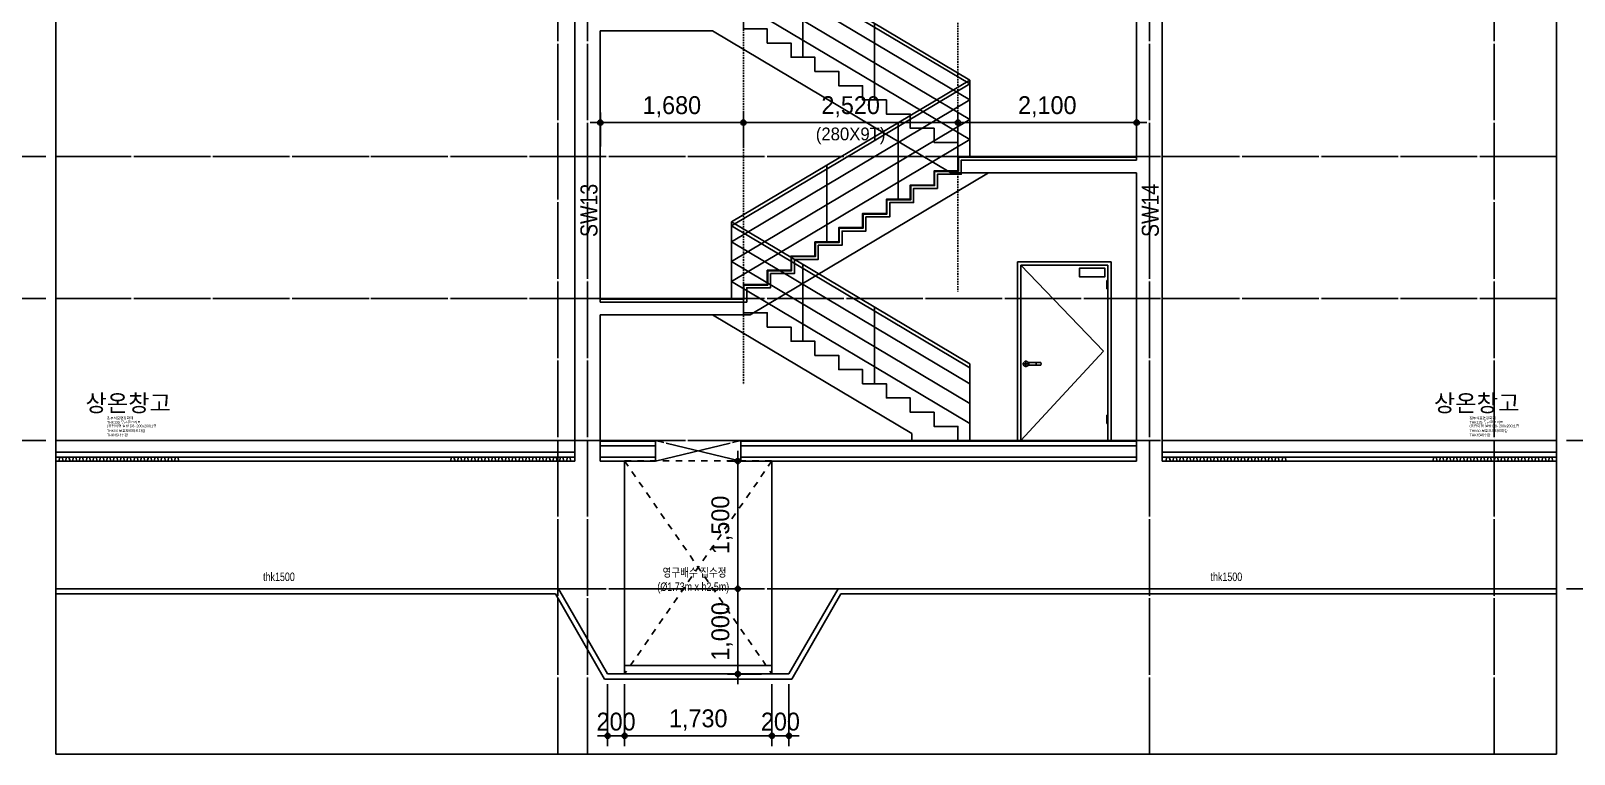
# Model space of a CAD drawing. Header units: millimetres. Extents: x 11948722 to 13111668, y -10771712 to -10232988.
# Drawn here: x 12684026 to 12702155, y -10505385 to -10496894 of the extents above; entities that cross this region are included whole.
import ezdxf
from ezdxf.enums import TextEntityAlignment as Align

# ---------------------------------------------------------------- set-up
doc = ezdxf.new("R2010")
doc.units = ezdxf.units.MM
doc.header["$LTSCALE"] = 150
doc.header["$MEASUREMENT"] = 0
for name, pattern in [('CEN', [6.2, 6, -0.1, 0, -0.1]), ('HIDDEN', [2, 1, -1]), ('Xref-계단단면도$0$H', [1, 0.6, -0.4])]:
    doc.linetypes.add(name, pattern=pattern)
doc.layers.get('0').update_dxf_attribs({"linetype": 'CONTINUOUS'})
doc.layers.get('Defpoints').update_dxf_attribs({"color": 117, "linetype": 'CONTINUOUS'})
for name, color, linetype in [('253', 253, 'CONTINUOUS'), ('A-HAT-251', 251, 'CONTINUOUS'), ('A-중심선', 10, 'CEN'), ('CON-C', 2, 'CONTINUOUS'), ('ELE-06', 6, 'CONTINUOUS'), ('ELE-8', 8, 'CONTINUOUS'), ('ele11', 251, 'CONTINUOUS'), ('Xref-계단단면도$0$3 dim0', 7, 'CONTINUOUS'), ('Xref-계단단면도$0$A-CEIL', 6, 'CONTINUOUS'), ('Xref-계단단면도$0$A-DIM', 7, 'CONTINUOUS'), ('바닥마감', 3, 'CONTINUOUS')]:
    doc.layers.add(name, color=color, linetype=linetype)
doc.styles.add('A.NARROW', font='ARIALN.TTF')
doc.styles.add('Xref-계단단면도$0$나눔고딕 Se', font='')
doc.styles.add('돋움', font='')
doc.styles.add('맑은고딕', font='malgun.ttf')
doc.styles.add('주석', font='')
doc.styles.get('Xref-계단단면도$0$나눔고딕 Se').set_extended_font_data('Dotum')
doc.styles.get('돋움').set_extended_font_data('Dotum')
doc.styles.get('주석').set_extended_font_data('Dotum')
doc.dimstyles.new('Xref-계단단면도$0$A1-100', dxfattribs={"dimtxt": 3, "dimasz": 1, "dimexe": 2, "dimexo": 2, "dimgap": 1, "dimtad": 1, "dimdec": 0, "dimzin": 12, "dimdsep": 46, "dimlunit": 6, "dimtxsty": 'Xref-계단단면도$0$나눔고딕 Se', "dimblk1": 'Xref-계단단면도$0$DIMDOT', "dimblk2": 'Xref-계단단면도$0$DIMDOT', "dimsah": 1, "dimcen": -1, "dimdle": 2, "dimclrd": 256, "dimclre": 256, "dimclrt": 3, "dimadec": 0, "dimazin": 0, "dimtfac": 1, "dimtdec": 0, "dimtix": 1, "dimtmove": 2, "dimatfit": 3, "dimldrblk": 'Xref-계단단면도$0$DIMDOT', "dimfxl": 1, "dimtvp": 1, "dimtolj": 1, "dimtzin": 12, "dimlwd": -1, "dimlwe": -1, "dimarcsym": 0})

# ---------------------------------------------------------------- blocks, each defined once
blk = doc.blocks.new('Xref-계단단면도$0$DIMDOT')
at = {"color": 0}
blk.add_line((-2, 0), (2, 0), dxfattribs=at)
for radius in [0.5, 0.25]:
    blk.add_circle((0, 0), radius, dxfattribs=at)
blk = doc.blocks.new('*D629')
at = {"layer": 'Defpoints', "color": 0, "ltscale": 1200}
for p in [(12684321, -10491704), (12680721, -10501704), (12684321, -10501704)]:
    blk.add_point(p, dxfattribs=at)
at = {"layer": 'Xref-계단단면도$0$3 dim0'}
for p, q in [((12684201, -10491704), (12680601, -10491704)), ((12680721, -10491764), (12680721, -10501644)), ((12684201, -10501704), (12680601, -10501704))]:
    blk.add_line(p, q, dxfattribs=at)
at = {"layer": 'Xref-계단단면도$0$3 dim0', "ltscale": 1200, "xscale": 60, "yscale": 60, "zscale": 60}
for p, rotation in [((12680721, -10491704), 90), ((12680721, -10501704), 270)]:
    blk.add_blockref('Xref-계단단면도$0$DIMDOT', p, dxfattribs=dict(at, rotation=rotation))
at = {"layer": 'Xref-계단단면도$0$3 dim0', "color": 3, "ltscale": 1200, "insert": (12680535, -10496704), "char_height": 210, "attachment_point": 5, "rotation": 90, "style": 'Xref-계단단면도$0$나눔고딕 Se'}
blk.add_mtext('\\A1;10,000', dxfattribs=at)
blk = doc.blocks.new('*D678')
at = {"layer": 'Defpoints', "color": 0, "ltscale": 1200}
for p in [(12701946, -10491704), (12705546, -10491704), (12701946, -10501704)]:
    blk.add_point(p, dxfattribs=at)
at = {"layer": 'Xref-계단단면도$0$3 dim0'}
for p, q in [((12702066, -10491704), (12705666, -10491704)), ((12705546, -10501644), (12705546, -10491764)), ((12702066, -10501704), (12705666, -10501704))]:
    blk.add_line(p, q, dxfattribs=at)
at = {"layer": 'Xref-계단단면도$0$3 dim0', "ltscale": 1200, "xscale": 60, "yscale": 60, "zscale": 60}
for p, rotation in [((12705546, -10491704), 90), ((12705546, -10501704), 270)]:
    blk.add_blockref('Xref-계단단면도$0$DIMDOT', p, dxfattribs=dict(at, rotation=rotation))
at = {"layer": 'Xref-계단단면도$0$3 dim0', "color": 3, "ltscale": 1200, "insert": (12705361, -10496704), "char_height": 210, "attachment_point": 5, "rotation": 90, "style": 'Xref-계단단면도$0$나눔고딕 Se'}
blk.add_mtext('\\A1;10,000', dxfattribs=at)
blk = doc.blocks.new('*D636')
at = {"layer": 'Defpoints', "color": 0, "ltscale": 1200}
for p in [(12684321, -10496704), (12681321, -10498370), (12684321, -10498370)]:
    blk.add_point(p, dxfattribs=at)
at = {"layer": 'Xref-계단단면도$0$3 dim0'}
for p, q in [((12684201, -10496704), (12681201, -10496704)), ((12681321, -10496764), (12681321, -10498310)), ((12684201, -10498370), (12681201, -10498370))]:
    blk.add_line(p, q, dxfattribs=at)
at = {"layer": 'Xref-계단단면도$0$3 dim0', "ltscale": 1200, "xscale": 60, "yscale": 60, "zscale": 60}
for p, rotation in [((12681321, -10496704), 90), ((12681321, -10498370), 270)]:
    blk.add_blockref('Xref-계단단면도$0$DIMDOT', p, dxfattribs=dict(at, rotation=rotation))
at = {"layer": 'Xref-계단단면도$0$3 dim0', "color": 3, "ltscale": 1200, "char_height": 210, "attachment_point": 5, "rotation": 90, "style": 'Xref-계단단면도$0$나눔고딕 Se'}
for s, insert in [('\\H0.714286x;\\W0.9;\\T0.95;(166.67X10R)', (12681477, -10497537)), ('\\A1;1,667', (12681135, -10497537))]:
    blk.add_mtext(s, dxfattribs=dict(at, insert=insert))
blk = doc.blocks.new('*D637')
at = {"layer": 'Defpoints', "color": 0, "ltscale": 1200}
for p in [(12684321, -10498370), (12681321, -10500037), (12684321, -10500037)]:
    blk.add_point(p, dxfattribs=at)
at = {"layer": 'Xref-계단단면도$0$3 dim0'}
for p, q in [((12684201, -10498370), (12681201, -10498370)), ((12681321, -10498430), (12681321, -10499977)), ((12684201, -10500037), (12681201, -10500037))]:
    blk.add_line(p, q, dxfattribs=at)
at = {"layer": 'Xref-계단단면도$0$3 dim0', "ltscale": 1200, "xscale": 60, "yscale": 60, "zscale": 60}
for p, rotation in [((12681321, -10498370), 90), ((12681321, -10500037), 270)]:
    blk.add_blockref('Xref-계단단면도$0$DIMDOT', p, dxfattribs=dict(at, rotation=rotation))
at = {"layer": 'Xref-계단단면도$0$3 dim0', "color": 3, "ltscale": 1200, "char_height": 210, "attachment_point": 5, "rotation": 90, "style": 'Xref-계단단면도$0$나눔고딕 Se'}
for s, insert in [('\\H0.714286x;\\W0.9;\\T0.95;(166.67X10R)', (12681477, -10499204)), ('\\A1;1,667', (12681135, -10499204))]:
    blk.add_mtext(s, dxfattribs=dict(at, insert=insert))
blk = doc.blocks.new('*D640')
at = {"layer": 'Defpoints', "color": 0, "ltscale": 1200}
for p in [(12684321, -10500037), (12681321, -10501704), (12684321, -10501704)]:
    blk.add_point(p, dxfattribs=at)
at = {"layer": 'Xref-계단단면도$0$3 dim0'}
for p, q in [((12684201, -10500037), (12681201, -10500037)), ((12681321, -10500097), (12681321, -10501644)), ((12684201, -10501704), (12681201, -10501704))]:
    blk.add_line(p, q, dxfattribs=at)
at = {"layer": 'Xref-계단단면도$0$3 dim0', "ltscale": 1200, "xscale": 60, "yscale": 60, "zscale": 60}
for p, rotation in [((12681321, -10500037), 90), ((12681321, -10501704), 270)]:
    blk.add_blockref('Xref-계단단면도$0$DIMDOT', p, dxfattribs=dict(at, rotation=rotation))
at = {"layer": 'Xref-계단단면도$0$3 dim0', "color": 3, "ltscale": 1200, "char_height": 210, "attachment_point": 5, "rotation": 90, "style": 'Xref-계단단면도$0$나눔고딕 Se'}
for s, insert in [('\\H0.714286x;\\W0.9;\\T0.95;(166.67X10R)', (12681477, -10500870)), ('\\A1;1,667', (12681135, -10500870))]:
    blk.add_mtext(s, dxfattribs=dict(at, insert=insert))
blk = doc.blocks.new('*D666')
at = {"layer": 'Defpoints', "color": 0, "lineweight": -3, "ltscale": 1200}
for p in [(12692396, -10497970), (12690716, -10498370), (12692396, -10498370)]:
    blk.add_point(p, dxfattribs=at)
at = {"layer": 'Xref-계단단면도$0$3 dim0'}
for p, q in [((12690716, -10498250), (12690716, -10497850)), ((12690776, -10497970), (12692336, -10497970)), ((12692396, -10498250), (12692396, -10497850))]:
    blk.add_line(p, q, dxfattribs=at)
at = {"layer": 'Xref-계단단면도$0$3 dim0', "ltscale": 1200, "xscale": 60, "yscale": 60, "zscale": 60, "rotation": 180}
blk.add_blockref('Xref-계단단면도$0$DIMDOT', (12690716, -10497970), dxfattribs=at)
at = {"layer": 'Xref-계단단면도$0$3 dim0', "ltscale": 1200, "xscale": 60, "yscale": 60, "zscale": 60}
blk.add_blockref('Xref-계단단면도$0$DIMDOT', (12692396, -10497970), dxfattribs=at)
at = {"layer": 'Xref-계단단면도$0$3 dim0', "color": 3, "ltscale": 1200, "insert": (12691556, -10497785), "char_height": 210, "attachment_point": 5, "style": 'Xref-계단단면도$0$나눔고딕 Se'}
blk.add_mtext('\\A1;1,680', dxfattribs=at)
blk = doc.blocks.new('*D667')
at = {"layer": 'Defpoints', "color": 0, "lineweight": -3, "ltscale": 1200}
for p in [(12694916, -10497970), (12692396, -10498370), (12694916, -10498370)]:
    blk.add_point(p, dxfattribs=at)
at = {"layer": 'Xref-계단단면도$0$3 dim0'}
for p, q in [((12692396, -10498250), (12692396, -10497850)), ((12692456, -10497970), (12694856, -10497970)), ((12694916, -10498250), (12694916, -10497850))]:
    blk.add_line(p, q, dxfattribs=at)
at = {"layer": 'Xref-계단단면도$0$3 dim0', "ltscale": 1200, "xscale": 60, "yscale": 60, "zscale": 60, "rotation": 180}
blk.add_blockref('Xref-계단단면도$0$DIMDOT', (12692396, -10497970), dxfattribs=at)
at = {"layer": 'Xref-계단단면도$0$3 dim0', "ltscale": 1200, "xscale": 60, "yscale": 60, "zscale": 60}
blk.add_blockref('Xref-계단단면도$0$DIMDOT', (12694916, -10497970), dxfattribs=at)
at = {"layer": 'Xref-계단단면도$0$3 dim0', "color": 3, "ltscale": 1200, "char_height": 210, "attachment_point": 5, "style": 'Xref-계단단면도$0$나눔고딕 Se'}
for s, insert in [('\\A1;2,520', (12693656, -10497785)), ('\\H0.714286x;(280X9T)', (12693656, -10498126))]:
    blk.add_mtext(s, dxfattribs=dict(at, insert=insert))
blk = doc.blocks.new('*D668')
at = {"layer": 'Defpoints', "color": 0, "lineweight": -3, "ltscale": 1200}
for p in [(12697016, -10497970), (12694916, -10498370), (12697016, -10498370)]:
    blk.add_point(p, dxfattribs=at)
at = {"layer": 'Xref-계단단면도$0$3 dim0'}
for p, q in [((12694916, -10498250), (12694916, -10497850)), ((12694976, -10497970), (12696956, -10497970)), ((12697016, -10498250), (12697016, -10497850))]:
    blk.add_line(p, q, dxfattribs=at)
at = {"layer": 'Xref-계단단면도$0$3 dim0', "ltscale": 1200, "xscale": 60, "yscale": 60, "zscale": 60, "rotation": 180}
blk.add_blockref('Xref-계단단면도$0$DIMDOT', (12694916, -10497970), dxfattribs=at)
at = {"layer": 'Xref-계단단면도$0$3 dim0', "ltscale": 1200, "xscale": 60, "yscale": 60, "zscale": 60}
blk.add_blockref('Xref-계단단면도$0$DIMDOT', (12697016, -10497970), dxfattribs=at)
at = {"layer": 'Xref-계단단면도$0$3 dim0', "color": 3, "ltscale": 1200, "insert": (12695966, -10497785), "char_height": 210, "attachment_point": 5, "style": 'Xref-계단단면도$0$나눔고딕 Se'}
blk.add_mtext('\\A1;2,100', dxfattribs=at)
blk = doc.blocks.new('A$C52377B3B')
at = {"layer": 'ELE-8', "ltscale": 300}
for p, q in [((-1100, 2100), (0, 2100)), ((-1100, 0), (-1100, 2100)), ((-1060, 2060), (-90, 1050)), ((-1060, 2060), (-40, 2060)), ((-1060, 0), (-1060, 2060)), ((-40, 0), (-40, 2060)), ((0, 0), (0, 2100)), ((-50, 1880), (-40, 1880)), ((-50, 1780), (-50, 1880)), ((-50, 1780), (-40, 1780)), ((-90, 1050), (-1060, 0)), ((-1000, 860), (-1000, 940)), ((-974, 915), (-824, 915)), ((-1040, 900), (-960, 900)), ((-974, 885), (-824, 885)), ((-50, 300), (-40, 300)), ((-50, 200), (-50, 300)), ((-50, 200), (-40, 200)), ((-1100, 0), (0, 0))]:
    blk.add_line(p, q, dxfattribs=at)
blk.add_lwpolyline([(-372, 2023), (-372, 1924, 0.414214), (-371, 1923), (-72, 1923, 0.414214), (-72, 1924), (-72, 2023, 0.414214), (-72, 2023), (-371, 2023, 0.414214)], format="xyb", close=True, dxfattribs=at)
blk.add_circle((-1000, 900), 30, dxfattribs=at)
for start, end in [(150, 210), (330, 30)]:
    blk.add_arc((-850, 900), 30, start, end, dxfattribs=at)
blk = doc.blocks.new('1.5')
at = {"layer": 'A-HAT-251', "linetype": 'HIDDEN', "ltscale": 0.5}
for p, q in [((12412532, -10439268), (12412532, -10441768)), ((12412532, -10439268), (12414262, -10441768)), ((12414262, -10439268), (12412532, -10441768)), ((12412532, -10439268), (12414262, -10439268)), ((12414262, -10439268), (12414262, -10441768)), ((12412532, -10441768), (12414262, -10441768))]:
    blk.add_line(p, q, dxfattribs=at)
at = {"layer": 'Defpoints', "style": '주석', "width": 0.8}
for s, p in [('(Ø1.73m x h2.5m)', (12412917, -10440744)), ('영구배수 집수정', (12412978, -10440577))]:
    blk.add_text(s, height=100, dxfattribs=at).set_placement(p, align=Align.MIDDLE_LEFT)
blk = doc.blocks.new('*D1258')
at = {"layer": 'Defpoints', "color": 0, "ltscale": 1200}
for p in [(12692731, -10501944), (12692331, -10503444), (12692731, -10503444)]:
    blk.add_point(p, dxfattribs=at)
at = {"layer": 'Xref-계단단면도$0$3 dim0'}
for p, q in [((12692611, -10501944), (12692211, -10501944)), ((12692331, -10502004), (12692331, -10503384)), ((12692611, -10503444), (12692211, -10503444))]:
    blk.add_line(p, q, dxfattribs=at)
at = {"layer": 'Xref-계단단면도$0$3 dim0', "ltscale": 1200, "xscale": 60, "yscale": 60, "zscale": 60}
for p, rotation in [((12692331, -10501944), 90), ((12692331, -10503444), 270)]:
    blk.add_blockref('Xref-계단단면도$0$DIMDOT', p, dxfattribs=dict(at, rotation=rotation))
at = {"layer": 'Xref-계단단면도$0$3 dim0', "color": 3, "ltscale": 1200, "insert": (12692145, -10502694), "char_height": 210, "attachment_point": 5, "rotation": 90, "style": 'Xref-계단단면도$0$나눔고딕 Se'}
blk.add_mtext('\\A1;1,500', dxfattribs=at)
blk = doc.blocks.new('*D1259')
at = {"layer": 'Defpoints', "color": 0, "ltscale": 1200}
for p in [(12691001, -10504444), (12692731, -10504444), (12691001, -10505170)]:
    blk.add_point(p, dxfattribs=at)
at = {"layer": 'Xref-계단단면도$0$3 dim0'}
for p, q in [((12691001, -10504564), (12691001, -10505290)), ((12692731, -10504564), (12692731, -10505290)), ((12692671, -10505170), (12691061, -10505170))]:
    blk.add_line(p, q, dxfattribs=at)
at = {"layer": 'Xref-계단단면도$0$3 dim0', "ltscale": 1200, "xscale": 60, "yscale": 60, "zscale": 60, "rotation": 180}
blk.add_blockref('Xref-계단단면도$0$DIMDOT', (12691001, -10505170), dxfattribs=at)
at = {"layer": 'Xref-계단단면도$0$3 dim0', "ltscale": 1200, "xscale": 60, "yscale": 60, "zscale": 60}
blk.add_blockref('Xref-계단단면도$0$DIMDOT', (12692731, -10505170), dxfattribs=at)
at = {"layer": 'Xref-계단단면도$0$3 dim0', "color": 3, "ltscale": 1200, "insert": (12691866, -10504984), "char_height": 210, "attachment_point": 5, "style": 'Xref-계단단면도$0$나눔고딕 Se'}
blk.add_mtext('\\A1;1,730', dxfattribs=at)
blk = doc.blocks.new('*D1260')
at = {"layer": 'Defpoints', "color": 0, "ltscale": 1200}
for p in [(12690801, -10504444), (12691001, -10504444), (12691001, -10505170)]:
    blk.add_point(p, dxfattribs=at)
at = {"layer": 'Xref-계단단면도$0$3 dim0'}
for p, q in [((12690801, -10504564), (12690801, -10505290)), ((12691001, -10504564), (12691001, -10505290)), ((12690741, -10505170), (12690681, -10505170)), ((12690801, -10505170), (12691001, -10505170)), ((12691061, -10505170), (12691121, -10505170))]:
    blk.add_line(p, q, dxfattribs=at)
at = {"layer": 'Xref-계단단면도$0$3 dim0', "ltscale": 1200, "xscale": 60, "yscale": 60, "zscale": 60}
blk.add_blockref('Xref-계단단면도$0$DIMDOT', (12690801, -10505170), dxfattribs=at)
at = {"layer": 'Xref-계단단면도$0$3 dim0', "ltscale": 1200, "xscale": 60, "yscale": 60, "zscale": 60, "rotation": 180}
blk.add_blockref('Xref-계단단면도$0$DIMDOT', (12691001, -10505170), dxfattribs=at)
at = {"layer": 'Xref-계단단면도$0$3 dim0', "color": 3, "ltscale": 1200, "insert": (12690901, -10505004), "char_height": 210, "attachment_point": 5, "style": 'Xref-계단단면도$0$나눔고딕 Se'}
blk.add_mtext('\\A1;200', dxfattribs=at)
blk = doc.blocks.new('*D1261')
at = {"layer": 'Defpoints', "color": 0, "ltscale": 1200}
for p in [(12692331, -10503444), (12692731, -10503444), (12692731, -10504444)]:
    blk.add_point(p, dxfattribs=at)
at = {"layer": 'Xref-계단단면도$0$3 dim0'}
for p, q in [((12692611, -10503444), (12692211, -10503444)), ((12692331, -10504384), (12692331, -10503504)), ((12692611, -10504444), (12692211, -10504444))]:
    blk.add_line(p, q, dxfattribs=at)
at = {"layer": 'Xref-계단단면도$0$3 dim0', "ltscale": 1200, "xscale": 60, "yscale": 60, "zscale": 60}
for p, rotation in [((12692331, -10503444), 90), ((12692331, -10504444), 270)]:
    blk.add_blockref('Xref-계단단면도$0$DIMDOT', p, dxfattribs=dict(at, rotation=rotation))
at = {"layer": 'Xref-계단단면도$0$3 dim0', "color": 3, "ltscale": 1200, "insert": (12692145, -10503944), "char_height": 210, "attachment_point": 5, "rotation": 90, "style": 'Xref-계단단면도$0$나눔고딕 Se'}
blk.add_mtext('\\A1;1,000', dxfattribs=at)
blk = doc.blocks.new('*D1262')
at = {"layer": 'Defpoints', "color": 0, "ltscale": 1200}
for p in [(12692731, -10504444), (12692931, -10504444), (12692731, -10505170)]:
    blk.add_point(p, dxfattribs=at)
at = {"layer": 'Xref-계단단면도$0$3 dim0'}
for p, q in [((12692731, -10504564), (12692731, -10505290)), ((12692931, -10504564), (12692931, -10505290)), ((12692671, -10505170), (12692611, -10505170)), ((12692931, -10505170), (12692731, -10505170)), ((12692991, -10505170), (12693051, -10505170))]:
    blk.add_line(p, q, dxfattribs=at)
at = {"layer": 'Xref-계단단면도$0$3 dim0', "ltscale": 1200, "xscale": 60, "yscale": 60, "zscale": 60}
blk.add_blockref('Xref-계단단면도$0$DIMDOT', (12692731, -10505170), dxfattribs=at)
at = {"layer": 'Xref-계단단면도$0$3 dim0', "ltscale": 1200, "xscale": 60, "yscale": 60, "zscale": 60, "rotation": 180}
blk.add_blockref('Xref-계단단면도$0$DIMDOT', (12692931, -10505170), dxfattribs=at)
at = {"layer": 'Xref-계단단면도$0$3 dim0', "color": 3, "ltscale": 1200, "insert": (12692831, -10505004), "char_height": 210, "attachment_point": 5, "style": 'Xref-계단단면도$0$나눔고딕 Se'}
blk.add_mtext('\\A1;200', dxfattribs=at)
blk = doc.blocks.new('*D1302')
at = {"layer": 'Defpoints', "color": 0, "ltscale": 1200}
for p in [(12701946, -10501704), (12701946, -10503444), (12705546, -10503444)]:
    blk.add_point(p, dxfattribs=at)
at = {"layer": 'Xref-계단단면도$0$3 dim0'}
for p, q in [((12702066, -10501704), (12705666, -10501704)), ((12705546, -10501764), (12705546, -10503384)), ((12702066, -10503444), (12705666, -10503444))]:
    blk.add_line(p, q, dxfattribs=at)
at = {"layer": 'Xref-계단단면도$0$3 dim0', "ltscale": 1200, "xscale": 60, "yscale": 60, "zscale": 60}
for p, rotation in [((12705546, -10501704), 90), ((12705546, -10503444), 270)]:
    blk.add_blockref('Xref-계단단면도$0$DIMDOT', p, dxfattribs=dict(at, rotation=rotation))
at = {"layer": 'Xref-계단단면도$0$3 dim0', "color": 3, "ltscale": 1200, "insert": (12705361, -10502574), "char_height": 210, "attachment_point": 5, "rotation": 90, "style": 'Xref-계단단면도$0$나눔고딕 Se'}
blk.add_mtext('\\A1;1,740', dxfattribs=at)

msp = doc.modelspace()

# ---------------------------------------------------------------- linework, layer by layer
at = {"layer": '253', "linetype": 'Continuous'}
for p, q in [((12691365.8, -10501943.5), (12691365.8, -10501710.5)), ((12692365.8, -10501943.5), (12692365.8, -10501710.5)), ((12691365.8, -10501943.5), (12691000.8, -10501943.5)), ((12692730.8, -10501943.5), (12692365.8, -10501943.5))]:
    msp.add_line(p, q, dxfattribs=at)
at = {"layer": 'A-HAT-251'}
for points in [[(12684434.1, -10501943.5), (12684406.1, -10501943.5), (12684394.1, -10501898.5), (12684366.1, -10501898.5), (12684354.1, -10501943.5)], [(12684514.1, -10501943.5), (12684486.1, -10501943.5), (12684474.1, -10501898.5), (12684446.1, -10501898.5), (12684434.1, -10501943.5)], [(12684594.1, -10501943.5), (12684566.1, -10501943.5), (12684554.1, -10501898.5), (12684526.1, -10501898.5), (12684514.1, -10501943.5)], [(12684674.1, -10501943.5), (12684646.1, -10501943.5), (12684634.1, -10501898.5), (12684606.1, -10501898.5), (12684594.1, -10501943.5)], [(12684754.1, -10501943.5), (12684726.1, -10501943.5), (12684714.1, -10501898.5), (12684686.1, -10501898.5), (12684674.1, -10501943.5)], [(12684834.1, -10501943.5), (12684806.1, -10501943.5), (12684794.1, -10501898.5), (12684766.1, -10501898.5), (12684754.1, -10501943.5)], [(12684914.1, -10501943.5), (12684886.1, -10501943.5), (12684874.1, -10501898.5), (12684846.1, -10501898.5), (12684834.1, -10501943.5)], [(12684994.1, -10501943.5), (12684966.1, -10501943.5), (12684954.1, -10501898.5), (12684926.1, -10501898.5), (12684914.1, -10501943.5)], [(12685074.1, -10501943.5), (12685046.1, -10501943.5), (12685034.1, -10501898.5), (12685006.1, -10501898.5), (12684994.1, -10501943.5)], [(12685154.1, -10501943.5), (12685126.1, -10501943.5), (12685114.1, -10501898.5), (12685086.1, -10501898.5), (12685074.1, -10501943.5)], [(12685234.1, -10501943.5), (12685206.1, -10501943.5), (12685194.1, -10501898.5), (12685166.1, -10501898.5), (12685154.1, -10501943.5)], [(12685314.1, -10501943.5), (12685286.1, -10501943.5), (12685274.1, -10501898.5), (12685246.1, -10501898.5), (12685234.1, -10501943.5)], [(12685394.1, -10501943.5), (12685366.1, -10501943.5), (12685354.1, -10501898.5), (12685326.1, -10501898.5), (12685314.1, -10501943.5)], [(12685474.1, -10501943.5), (12685446.1, -10501943.5), (12685434.1, -10501898.5), (12685406.1, -10501898.5), (12685394.1, -10501943.5)], [(12685554.1, -10501943.5), (12685526.1, -10501943.5), (12685514.1, -10501898.5), (12685486.1, -10501898.5), (12685474.1, -10501943.5)], [(12685634.1, -10501943.5), (12685606.1, -10501943.5), (12685594.1, -10501898.5), (12685566.1, -10501898.5), (12685554.1, -10501943.5)], [(12685714.1, -10501943.5), (12685686.1, -10501943.5), (12685674.1, -10501898.5), (12685646.1, -10501898.5), (12685634.1, -10501943.5)], [(12685794.1, -10501943.5), (12685766.1, -10501943.5), (12685754.1, -10501898.5), (12685726.1, -10501898.5), (12685714.1, -10501943.5)], [(12689036.6, -10501943.5), (12689008.6, -10501943.5), (12688996.6, -10501898.5), (12688968.6, -10501898.5), (12688956.6, -10501943.5)], [(12689116.6, -10501943.5), (12689088.6, -10501943.5), (12689076.6, -10501898.5), (12689048.6, -10501898.5), (12689036.6, -10501943.5)], [(12689196.6, -10501943.5), (12689168.6, -10501943.5), (12689156.6, -10501898.5), (12689128.6, -10501898.5), (12689116.6, -10501943.5)], [(12689276.6, -10501943.5), (12689248.6, -10501943.5), (12689236.6, -10501898.5), (12689208.6, -10501898.5), (12689196.6, -10501943.5)], [(12689356.6, -10501943.5), (12689328.6, -10501943.5), (12689316.6, -10501898.5), (12689288.6, -10501898.5), (12689276.6, -10501943.5)], [(12689436.6, -10501943.5), (12689408.6, -10501943.5), (12689396.6, -10501898.5), (12689368.6, -10501898.5), (12689356.6, -10501943.5)], [(12689516.6, -10501943.5), (12689488.6, -10501943.5), (12689476.6, -10501898.5), (12689448.6, -10501898.5), (12689436.6, -10501943.5)], [(12689596.6, -10501943.5), (12689568.6, -10501943.5), (12689556.6, -10501898.5), (12689528.6, -10501898.5), (12689516.6, -10501943.5)], [(12689676.6, -10501943.5), (12689648.6, -10501943.5), (12689636.6, -10501898.5), (12689608.6, -10501898.5), (12689596.6, -10501943.5)], [(12689756.6, -10501943.5), (12689728.6, -10501943.5), (12689716.6, -10501898.5), (12689688.6, -10501898.5), (12689676.6, -10501943.5)], [(12689836.6, -10501943.5), (12689808.6, -10501943.5), (12689796.6, -10501898.5), (12689768.6, -10501898.5), (12689756.6, -10501943.5)], [(12689916.6, -10501943.5), (12689888.6, -10501943.5), (12689876.6, -10501898.5), (12689848.6, -10501898.5), (12689836.6, -10501943.5)], [(12689996.6, -10501943.5), (12689968.6, -10501943.5), (12689956.6, -10501898.5), (12689928.6, -10501898.5), (12689916.6, -10501943.5)], [(12690076.6, -10501943.5), (12690048.6, -10501943.5), (12690036.6, -10501898.5), (12690008.6, -10501898.5), (12689996.6, -10501943.5)], [(12690156.6, -10501943.5), (12690128.6, -10501943.5), (12690116.6, -10501898.5), (12690088.6, -10501898.5), (12690076.6, -10501943.5)], [(12690236.6, -10501943.5), (12690208.6, -10501943.5), (12690196.6, -10501898.5), (12690168.6, -10501898.5), (12690156.6, -10501943.5)], [(12690316.6, -10501943.5), (12690288.6, -10501943.5), (12690276.6, -10501898.5), (12690248.6, -10501898.5), (12690236.6, -10501943.5)], [(12690396.6, -10501943.5), (12690368.6, -10501943.5), (12690356.6, -10501898.5), (12690328.6, -10501898.5), (12690316.6, -10501943.5)], [(12697439.9, -10501943.5), (12697411.9, -10501943.5), (12697399.9, -10501898.5), (12697371.9, -10501898.5), (12697359.9, -10501943.5)], [(12697519.9, -10501943.5), (12697491.9, -10501943.5), (12697479.9, -10501898.5), (12697451.9, -10501898.5), (12697439.9, -10501943.5)], [(12697599.9, -10501943.5), (12697571.9, -10501943.5), (12697559.9, -10501898.5), (12697531.9, -10501898.5), (12697519.9, -10501943.5)], [(12697679.9, -10501943.5), (12697651.9, -10501943.5), (12697639.9, -10501898.5), (12697611.9, -10501898.5), (12697599.9, -10501943.5)], [(12697759.9, -10501943.5), (12697731.9, -10501943.5), (12697719.9, -10501898.5), (12697691.9, -10501898.5), (12697679.9, -10501943.5)], [(12697839.9, -10501943.5), (12697811.9, -10501943.5), (12697799.9, -10501898.5), (12697771.9, -10501898.5), (12697759.9, -10501943.5)], [(12697919.9, -10501943.5), (12697891.9, -10501943.5), (12697879.9, -10501898.5), (12697851.9, -10501898.5), (12697839.9, -10501943.5)], [(12697999.9, -10501943.5), (12697971.9, -10501943.5), (12697959.9, -10501898.5), (12697931.9, -10501898.5), (12697919.9, -10501943.5)], [(12698079.9, -10501943.5), (12698051.9, -10501943.5), (12698039.9, -10501898.5), (12698011.9, -10501898.5), (12697999.9, -10501943.5)], [(12698159.9, -10501943.5), (12698131.9, -10501943.5), (12698119.9, -10501898.5), (12698091.9, -10501898.5), (12698079.9, -10501943.5)], [(12698239.9, -10501943.5), (12698211.9, -10501943.5), (12698199.9, -10501898.5), (12698171.9, -10501898.5), (12698159.9, -10501943.5)], [(12698320, -10501943.5), (12698292, -10501943.5), (12698279.9, -10501898.5), (12698251.9, -10501898.5), (12698239.9, -10501943.5)], [(12698400, -10501943.5), (12698372, -10501943.5), (12698360, -10501898.5), (12698332, -10501898.5), (12698320, -10501943.5)], [(12698480, -10501943.5), (12698452, -10501943.5), (12698440, -10501898.5), (12698412, -10501898.5), (12698400, -10501943.5)], [(12698560, -10501943.5), (12698532, -10501943.5), (12698520, -10501898.5), (12698492, -10501898.5), (12698480, -10501943.5)], [(12698640, -10501943.5), (12698612, -10501943.5), (12698600, -10501898.5), (12698572, -10501898.5), (12698560, -10501943.5)], [(12698720, -10501943.5), (12698692, -10501943.5), (12698680, -10501898.5), (12698652, -10501898.5), (12698640, -10501943.5)], [(12698800, -10501943.5), (12698772, -10501943.5), (12698760, -10501898.5), (12698732, -10501898.5), (12698720, -10501943.5)], [(12700573.7, -10501943.5), (12700545.7, -10501943.5), (12700533.7, -10501898.5), (12700505.7, -10501898.5), (12700493.7, -10501943.5)], [(12700653.7, -10501943.5), (12700625.7, -10501943.5), (12700613.7, -10501898.5), (12700585.7, -10501898.5), (12700573.7, -10501943.5)], [(12700733.7, -10501943.5), (12700705.7, -10501943.5), (12700693.7, -10501898.5), (12700665.7, -10501898.5), (12700653.7, -10501943.5)], [(12700813.7, -10501943.5), (12700785.7, -10501943.5), (12700773.7, -10501898.5), (12700745.7, -10501898.5), (12700733.7, -10501943.5)], [(12700893.7, -10501943.5), (12700865.7, -10501943.5), (12700853.7, -10501898.5), (12700825.7, -10501898.5), (12700813.7, -10501943.5)], [(12700973.7, -10501943.5), (12700945.7, -10501943.5), (12700933.7, -10501898.5), (12700905.7, -10501898.5), (12700893.7, -10501943.5)], [(12701053.7, -10501943.5), (12701025.7, -10501943.5), (12701013.7, -10501898.5), (12700985.7, -10501898.5), (12700973.7, -10501943.5)], [(12701133.7, -10501943.5), (12701105.7, -10501943.5), (12701093.7, -10501898.5), (12701065.7, -10501898.5), (12701053.7, -10501943.5)], [(12701213.7, -10501943.5), (12701185.7, -10501943.5), (12701173.7, -10501898.5), (12701145.7, -10501898.5), (12701133.7, -10501943.5)], [(12701293.7, -10501943.5), (12701265.7, -10501943.5), (12701253.7, -10501898.5), (12701225.7, -10501898.5), (12701213.7, -10501943.5)], [(12701373.7, -10501943.5), (12701345.7, -10501943.5), (12701333.7, -10501898.5), (12701305.7, -10501898.5), (12701293.7, -10501943.5)], [(12701453.8, -10501943.5), (12701425.7, -10501943.5), (12701413.7, -10501898.5), (12701385.7, -10501898.5), (12701373.7, -10501943.5)], [(12701533.8, -10501943.5), (12701505.8, -10501943.5), (12701493.8, -10501898.5), (12701465.8, -10501898.5), (12701453.8, -10501943.5)], [(12701613.8, -10501943.5), (12701585.8, -10501943.5), (12701573.8, -10501898.5), (12701545.8, -10501898.5), (12701533.8, -10501943.5)], [(12701693.8, -10501943.5), (12701665.8, -10501943.5), (12701653.8, -10501898.5), (12701625.8, -10501898.5), (12701613.8, -10501943.5)], [(12701773.8, -10501943.5), (12701745.8, -10501943.5), (12701733.8, -10501898.5), (12701705.8, -10501898.5), (12701693.8, -10501943.5)], [(12701853.8, -10501943.5), (12701825.8, -10501943.5), (12701813.8, -10501898.5), (12701785.8, -10501898.5), (12701773.8, -10501943.5)], [(12701933.8, -10501943.5), (12701905.8, -10501943.5), (12701893.8, -10501898.5), (12701865.8, -10501898.5), (12701853.8, -10501943.5)]]:
    msp.add_lwpolyline(points, dxfattribs=at)
at = {"layer": 'A-중심선'}
for p, q in [((12690215.8, -10505384.5), (12690215.8, -10458703.5)), ((12690565.8, -10505384.5), (12690565.8, -10458703.5)), ((12697165.8, -10505384.5), (12697165.8, -10458703.5)), ((12701215.8, -10505384.5), (12701215.8, -10458703.5)), ((12701946.5, -10498370.2), (12684320.5, -10498370.2)), ((12701946.5, -10500036.9), (12684320.5, -10500036.9)), ((12701946.5, -10501703.5), (12684320.5, -10501703.5)), ((12691365.8, -10501943.5), (12692365.8, -10501703.5)), ((12692365.8, -10501943.5), (12691365.8, -10501703.5)), ((12701946.5, -10503443.5), (12684320.5, -10503443.5))]:
    msp.add_line(p, q, dxfattribs=at)
at = {"layer": 'CON-C', "ltscale": 1200}
for p, q in [((12697315.8, -10461953.5), (12697315.8, -10501943.5)), ((12690415.8, -10463153.5), (12690415.8, -10501943.5)), ((12690715.8, -10500076.9), (12690715.8, -10496893.5)), ((12692477, -10500226.9), (12695277, -10498560.2)), ((12695277, -10498560.2), (12697015.8, -10498560.2)), ((12690715.8, -10501943.5), (12690715.8, -10500226.9)), ((12690715.8, -10500226.9), (12692477, -10500226.9)), ((12684320.5, -10501943.5), (12690415.8, -10501943.5)), ((12690715.8, -10501943.5), (12691000.8, -10501943.5)), ((12691000.8, -10501943.5), (12691000.8, -10504443.5)), ((12692730.8, -10501943.5), (12697015.8, -10501943.5)), ((12692730.8, -10501943.5), (12692730.8, -10504443.5)), ((12697315.8, -10501943.5), (12701946.5, -10501943.5)), ((12684320.5, -10503443.5), (12690223.4, -10503443.5)), ((12690223.4, -10503443.5), (12690800.8, -10504443.5)), ((12693508.1, -10503443.5), (12692930.8, -10504443.5)), ((12693508.1, -10503443.5), (12701946.5, -10503443.5)), ((12690800.8, -10504443.5), (12691000.8, -10504443.5)), ((12692730.8, -10504443.5), (12692930.8, -10504443.5))]:
    msp.add_line(p, q, dxfattribs=at)
for points in [[(12697015.8, -10495226.9), (12697015.8, -10498410.2)], [(12697015.8, -10498560.2), (12697015.8, -10501943.5)]]:
    msp.add_lwpolyline(points, dxfattribs=at)
at = {"layer": 'CON-C', "ltscale": 1200, "flags": 128}
msp.add_lwpolyline([(12690715.8, -10500076.9), (12692435.8, -10500076.9), (12692435.8, -10499910.2), (12692715.8, -10499910.2), (12692715.8, -10499743.5), (12692995.8, -10499743.5), (12692995.8, -10499576.9), (12693275.8, -10499576.9), (12693275.8, -10499410.2), (12693555.8, -10499410.2), (12693555.8, -10499243.5), (12693835.8, -10499243.5), (12693835.8, -10499076.9), (12694115.8, -10499076.9), (12694115.8, -10498910.2), (12694395.8, -10498910.2), (12694395.8, -10498743.5), (12694675.8, -10498743.5), (12694675.8, -10498576.9), (12694955.8, -10498576.9), (12694955.8, -10498410.2), (12697015.8, -10498410.2)], dxfattribs=at)
at = {"layer": 'Defpoints', "ltscale": 1200}
msp.add_lwpolyline([(12684320.5, -10458703.5), (12701946.5, -10458703.5), (12701946.5, -10505384.5), (12684320.5, -10505384.5)], close=True, dxfattribs=at)
at = {"layer": 'ELE-06'}
for p, q in [((12690188.8, -10503503.5), (12684320.5, -10503503.5)), ((12690188.8, -10503503.5), (12690766.1, -10504503.5)), ((12693542.8, -10503503.5), (12692965.4, -10504503.5)), ((12701946.5, -10503503.5), (12693542.8, -10503503.5)), ((12690766.1, -10504503.5), (12692965.4, -10504503.5))]:
    msp.add_line(p, q, dxfattribs=at)
at = {"layer": 'ELE-8', "ltscale": 300}
for p, q in [((12695055.8, -10497470.2), (12692255.8, -10495803.5)), ((12695055.8, -10497516.7), (12692255.8, -10495850.1)), ((12695055.8, -10497702.9), (12692255.8, -10496036.3)), ((12695055.8, -10497935.7), (12692255.8, -10496269)), ((12693095.8, -10497203.5), (12693095.8, -10496303.5)), ((12695055.8, -10498168.4), (12692255.8, -10496501.8)), ((12690715.8, -10496893.5), (12692034.5, -10496893.5)), ((12692034.5, -10496893.5), (12694834.5, -10498560.2)), ((12693935.8, -10497703.5), (12693935.8, -10496803.5)), ((12695055.8, -10498370.2), (12695055.8, -10497470.2)), ((12694834.5, -10498560.2), (12697015.8, -10498560.2)), ((12695055.8, -10500803.5), (12692255.8, -10499136.9)), ((12692255.8, -10500036.9), (12692255.8, -10499136.9)), ((12695055.8, -10500850.1), (12692255.8, -10499183.4)), ((12695055.8, -10501036.3), (12692255.8, -10499369.6)), ((12695055.8, -10501269), (12692255.8, -10499602.4)), ((12693095.8, -10500536.9), (12693095.8, -10499636.9)), ((12695055.8, -10501501.8), (12692255.8, -10499835.1)), ((12693935.8, -10501036.9), (12693935.8, -10500136.9)), ((12690715.8, -10500226.9), (12692034.5, -10500226.9)), ((12692034.5, -10500226.9), (12694375.8, -10501620.5)), ((12695055.8, -10501703.5), (12695055.8, -10500803.5)), ((12694375.8, -10501620.5), (12694375.8, -10501703.5)), ((12691000.8, -10504343.5), (12692730.8, -10504343.5)), ((12691000.8, -10504443.5), (12692730.8, -10504443.5))]:
    msp.add_line(p, q, dxfattribs=at)
at = {"layer": 'ELE-8', "ltscale": 300, "flags": 128}
for points in [[(12697015.8, -10498370.2), (12694915.8, -10498370.2), (12694915.8, -10498203.5), (12694635.8, -10498203.5), (12694635.8, -10498036.9), (12694355.8, -10498036.9), (12694355.8, -10497870.2), (12694075.8, -10497870.2), (12694075.8, -10497703.5), (12693795.8, -10497703.5), (12693795.8, -10497536.9), (12693515.8, -10497536.9), (12693515.8, -10497370.2), (12693235.8, -10497370.2), (12693235.8, -10497203.5), (12692955.8, -10497203.5), (12692955.8, -10497036.9), (12692675.8, -10497036.9), (12692675.8, -10496870.2), (12692395.8, -10496870.2), (12692395.8, -10496703.5), (12690715.8, -10496703.5)], [(12697015.8, -10501703.5), (12694915.8, -10501703.5), (12694915.8, -10501536.9), (12694635.8, -10501536.9), (12694635.8, -10501370.2), (12694355.8, -10501370.2), (12694355.8, -10501203.5), (12694075.8, -10501203.5), (12694075.8, -10501036.9), (12693795.8, -10501036.9), (12693795.8, -10500870.2), (12693515.8, -10500870.2), (12693515.8, -10500703.5), (12693235.8, -10500703.5), (12693235.8, -10500536.9), (12692955.8, -10500536.9), (12692955.8, -10500370.2), (12692675.8, -10500370.2), (12692675.8, -10500203.5), (12692395.8, -10500203.5), (12692395.8, -10500036.9), (12690715.8, -10500036.9)]]:
    msp.add_lwpolyline(points, dxfattribs=at)
at = {"layer": 'ele11', "ltscale": 0.5}
for p, q in [((12691365.8, -10501763.5), (12690715.8, -10501763.5)), ((12692365.8, -10501763.5), (12697015.8, -10501763.5)), ((12684320.5, -10501838.5), (12690415.8, -10501838.5)), ((12684320.5, -10501898.5), (12690415.8, -10501898.5)), ((12691365.8, -10501898.5), (12690715.8, -10501898.5)), ((12692365.8, -10501898.5), (12697015.8, -10501898.5)), ((12697315.8, -10501838.5), (12701946.5, -10501838.5)), ((12697315.8, -10501898.5), (12701946.5, -10501898.5))]:
    msp.add_line(p, q, dxfattribs=at)
at = {"layer": 'Xref-계단단면도$0$A-CEIL', "ltscale": 1200}
for p, q in [((12692255.8, -10499136.9), (12695055.8, -10497470.2)), ((12692255.8, -10499183.4), (12695055.8, -10497516.7)), ((12695055.8, -10498370.2), (12695055.8, -10497470.2)), ((12692255.8, -10499369.6), (12695055.8, -10497702.9)), ((12692255.8, -10499602.4), (12695055.8, -10497935.7)), ((12694215.8, -10498870.2), (12694215.8, -10497970.2)), ((12692255.8, -10499835.1), (12695055.8, -10498168.4)), ((12693375.8, -10499370.2), (12693375.8, -10498470.2)), ((12692255.8, -10500036.9), (12692255.8, -10499136.9)), ((12691365.8, -10501703.5), (12690715.8, -10501703.5)), ((12691365.8, -10501710.5), (12690715.8, -10501710.5)), ((12691365.8, -10501710.5), (12691365.8, -10501703.5)), ((12692365.8, -10501710.5), (12692365.8, -10501703.5))]:
    msp.add_line(p, q, dxfattribs=at)
at = {"layer": 'Xref-계단단면도$0$A-CEIL', "ltscale": 1200, "flags": 128}
for points in [[(12690715.8, -10500036.9), (12692395.8, -10500036.9), (12692395.8, -10499870.2), (12692675.8, -10499870.2), (12692675.8, -10499703.5), (12692955.8, -10499703.5), (12692955.8, -10499536.9), (12693235.8, -10499536.9), (12693235.8, -10499370.2), (12693515.8, -10499370.2), (12693515.8, -10499203.5), (12693795.8, -10499203.5), (12693795.8, -10499036.9), (12694075.8, -10499036.9), (12694075.8, -10498870.2), (12694355.8, -10498870.2), (12694355.8, -10498703.5), (12694635.8, -10498703.5), (12694635.8, -10498536.9), (12694915.8, -10498536.9), (12694915.8, -10498370.2), (12697015.8, -10498370.2)], [(12690715.8, -10500043.9), (12692402.8, -10500043.9), (12692402.8, -10499877.2), (12692682.8, -10499877.2), (12692682.8, -10499710.5), (12692962.8, -10499710.5), (12692962.8, -10499543.9), (12693242.8, -10499543.9), (12693242.8, -10499377.2), (12693522.8, -10499377.2), (12693522.8, -10499210.5), (12693802.8, -10499210.5), (12693802.8, -10499043.9), (12694082.8, -10499043.9), (12694082.8, -10498877.2), (12694362.8, -10498877.2), (12694362.8, -10498710.5), (12694642.8, -10498710.5), (12694642.8, -10498543.9), (12694922.8, -10498543.9), (12694922.8, -10498377.2), (12697015.8, -10498377.2)], [(12692365.8, -10501703.5), (12697015.8, -10501703.5)], [(12692365.8, -10501710.5), (12697015.8, -10501710.5)]]:
    msp.add_lwpolyline(points, dxfattribs=at)
at = {"layer": 'Xref-계단단면도$0$A-DIM', "color": 135, "linetype": 'Xref-계단단면도$0$H', "ltscale": 0.2}
for p, q in [((12692395.8, -10468703.5), (12692395.8, -10501046.1)), ((12694915.8, -10490408.9), (12694915.8, -10499953.1))]:
    msp.add_line(p, q, dxfattribs=at)
at = {"layer": '바닥마감', "color": 3}
for points in [[(12684320.5, -10501703.5), (12690415.8, -10501703.5)], [(12697315.8, -10501703.5), (12701946.5, -10501703.5)]]:
    msp.add_lwpolyline(points, dxfattribs=at)

# ---------------------------------------------------------------- block references
at = {"layer": 'CON-C', "ltscale": 1200}
msp.add_blockref('A$C52377B3B', (12696715.8, -10501703.5), dxfattribs=at)
at = {"layer": 'CON-C'}
msp.add_blockref('1.5', (278469.1, -62675.2), dxfattribs=at)

# ---------------------------------------------------------------- texts
at = {"layer": 'Defpoints', "style": 'A.NARROW'}
for s, p in [('SW13', (12690582.1, -10499313.2)), ('SW14', (12697176.5, -10499313.2))]:
    msp.add_text(s, height=200, rotation=90, dxfattribs=at).set_placement(p, align=Align.MIDDLE_LEFT)
at = {"layer": 'Defpoints', "style": '맑은고딕'}
for p in [(12684668.5, -10501263.5), (12700508.3, -10501263.5)]:
    msp.add_text('상온창고', height=200, dxfattribs=at).set_placement(p, align=Align.MIDDLE_LEFT)
at = {"layer": 'Defpoints', "ltscale": 1200, "style": '돋움'}
for s, p in [('침투식표면강화제', (12684920.3, -10501439.2)), ('침투식표면강화제', (12700925.8, -10501439.2)), ('THK135 무근콘크리트', (12684920.3, -10501489.2)), ('THK60 보호모르타르마감', (12684920.3, -10501589.2)), ('(용접이형 철망 D8- 200x200)1겹', (12684920.3, -10501531.7)), ('THK135 무근콘크리트', (12700925.8, -10501489.2)), ('THK60 보호모르타르마감', (12700925.8, -10501589.2)), ('(용접이형 철망 D8- 200x200)1겹', (12700925.8, -10501531.7)), ('THK45배수판', (12684920.3, -10501639.2)), ('THK45배수판', (12700925.8, -10501639.2))]:
    msp.add_text(s, height=30, dxfattribs=at).set_placement(p, align=Align.MIDDLE_LEFT)
at = {"layer": 'Defpoints', "style": '주석', "width": 0.8}
for p in [(12686754.3, -10503302.9), (12697883.6, -10503302.9)]:
    msp.add_text('thk1500', height=100, dxfattribs=at).set_placement(p, align=Align.MIDDLE_LEFT)

# ---------------------------------------------------------------- dimensions: what is measured, and where the dimension line sits
at = {"layer": 'Xref-계단단면도$0$3 dim0'}
for base, p1, p2, angle, override, picture, middle in [((12680720.5, -10501703.5), (12684320.5, -10491703.5), (12684320.5, -10501703.5), 270, {"dimscale": 60, "dimtxt": 3.5}, '*D629', (12680535.1, -10496703.5)), ((12705546.5, -10491703.5), (12701946.5, -10501703.5), (12701946.5, -10491703.5), 90, {"dimscale": 60, "dimtxt": 3.5}, '*D678', (12705361.1, -10496703.5)), ((12705546.5, -10503443.5), (12701946.5, -10501703.5), (12701946.5, -10503443.5), 270, {"dimscale": 60, "dimtxt": 3.5}, '*D1302', (12705361.1, -10502573.5)), ((12692330.8, -10503443.5), (12692730.8, -10501943.5), (12692730.8, -10503443.5), 270, {"dimscale": 60, "dimtxt": 3.5, "dimtmove": 0}, '*D1258', (12692145.4, -10502693.5)), ((12692330.8, -10503443.5), (12692730.8, -10504443.5), (12692730.8, -10503443.5), 90, {"dimscale": 60, "dimtxt": 3.5}, '*D1261', (12692145.4, -10503943.5)), ((12691000.8, -10505169.6), (12692730.8, -10504443.5), (12691000.8, -10504443.5), 180, {"dimscale": 60, "dimtxt": 3.5}, '*D1259', (12691865.8, -10504984.2)), ((12692730.8, -10505169.6), (12692930.8, -10504443.5), (12692730.8, -10504443.5), 180, {"dimscale": 60, "dimtxt": 3.5}, '*D1262', (12692830.8, -10505004.4))]:
    dim = msp.add_linear_dim(base=base, p1=p1, p2=p2, angle=angle, dimstyle='Xref-계단단면도$0$A1-100', override=override, dxfattribs=at)
    dim.commit()
    dim.dimension.update_dxf_attribs({"geometry": picture, "text_midpoint": middle})
for base, p1, p2, picture, middle in [((12681320.5, -10498370.2), (12684320.5, -10496703.5), (12684320.5, -10498370.2), '*D636', (12681320.5, -10497536.9)), ((12681320.5, -10500036.9), (12684320.5, -10498370.2), (12684320.5, -10500036.9), '*D637', (12681320.5, -10499203.5)), ((12681320.5, -10501703.5), (12684320.5, -10500036.9), (12684320.5, -10501703.5), '*D640', (12681320.5, -10500870.2))]:
    dim = msp.add_linear_dim(base=base, p1=p1, p2=p2, angle=270, text='<>\\X\\H0.714286x;\\W0.9;\\T0.95;(166.67X10R)', dimstyle='Xref-계단단면도$0$A1-100', override={"dimscale": 60, "dimtxt": 3.5, "dimtxsty": 'Xref-계단단면도$0$나눔고딕 Se', "dimblk1": 'Xref-계단단면도$0$DIMDOT', "dimblk2": 'Xref-계단단면도$0$DIMDOT'}, dxfattribs=at)
    dim.commit()
    dim.dimension.update_dxf_attribs({"geometry": picture, "text_midpoint": middle})
for base, p1, p2, override, picture, middle in [((12692395.8, -10497970.2), (12690715.8, -10498370.2), (12692395.8, -10498370.2), {"dimscale": 60, "dimtxt": 3.5, "dimblk1": 'Xref-계단단면도$0$DIMDOT', "dimblk2": 'Xref-계단단면도$0$DIMDOT'}, '*D666', (12691555.8, -10497784.8)), ((12697015.8, -10497970.2), (12694915.8, -10498370.2), (12697015.8, -10498370.2), {"dimscale": 60, "dimtxt": 3.5, "dimblk1": 'Xref-계단단면도$0$DIMDOT', "dimblk2": 'Xref-계단단면도$0$DIMDOT'}, '*D668', (12695965.8, -10497784.8)), ((12691000.8, -10505169.6), (12690800.8, -10504443.5), (12691000.8, -10504443.5), {"dimscale": 60, "dimtxt": 3.5}, '*D1260', (12690900.8, -10505004.4))]:
    dim = msp.add_linear_dim(base=base, p1=p1, p2=p2, dimstyle='Xref-계단단면도$0$A1-100', override=override, dxfattribs=at)
    dim.commit()
    dim.dimension.update_dxf_attribs({"geometry": picture, "text_midpoint": middle})
dim = msp.add_linear_dim(base=(12694915.8, -10497970.2), p1=(12692395.8, -10498370.2), p2=(12694915.8, -10498370.2), text='<>\\X\\H0.714286x;(280X9T)', dimstyle='Xref-계단단면도$0$A1-100', override={"dimscale": 60, "dimtxt": 3.5, "dimtxsty": 'Xref-계단단면도$0$나눔고딕 Se', "dimblk1": 'Xref-계단단면도$0$DIMDOT', "dimblk2": 'Xref-계단단면도$0$DIMDOT'}, dxfattribs=at)
dim.commit()
dim.dimension.update_dxf_attribs({"geometry": '*D667', "text_midpoint": (12693655.8, -10497970.2)})

doc.saveas('drawing.dxf')
